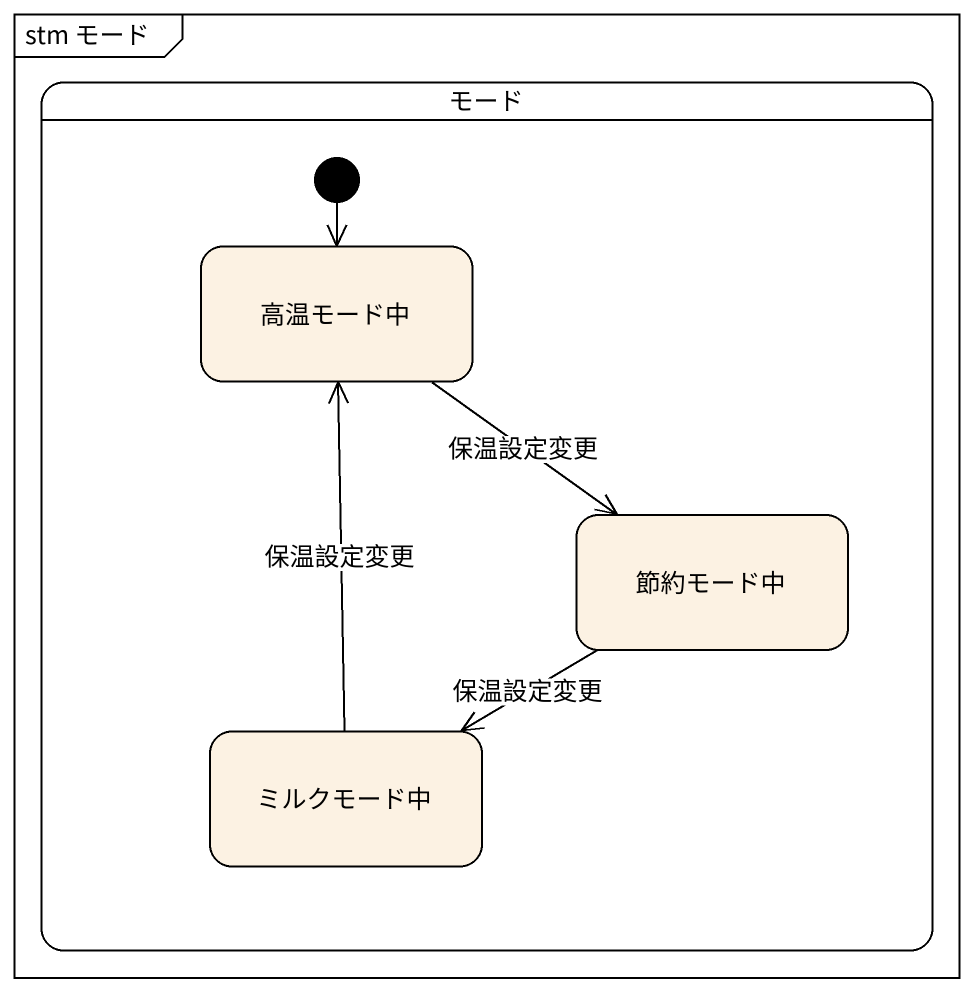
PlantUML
@startuml
mainframe stm モード
hide empty description
state モード {
  state 高温モード中
  state 節約モード中
  state ミルクモード中
  [*] --> 高温モード中
}
高温モード中 --> 節約モード中 : 保温設定変更
節約モード中 -left-> ミルクモード中 : 保温設定変更
ミルクモード中 -up-> 高温モード中 : 保温設定変更
@enduml
